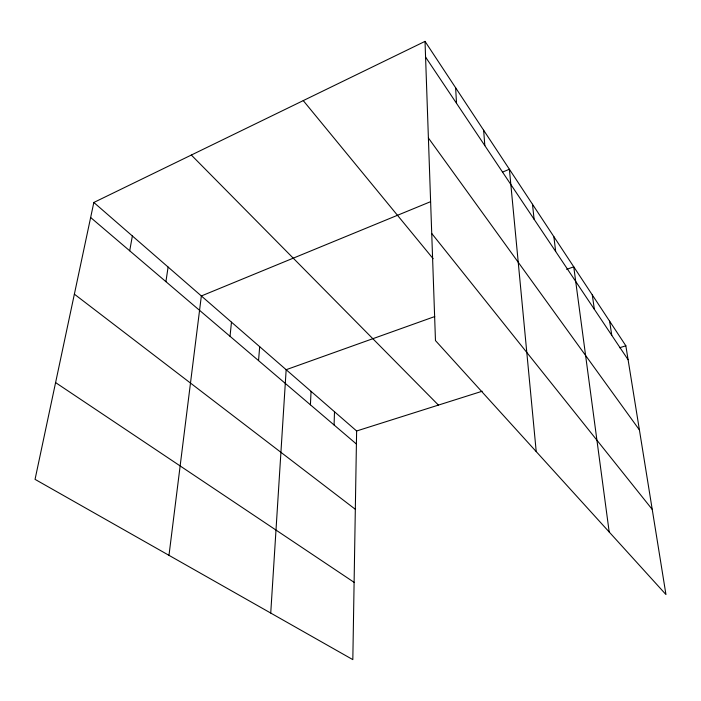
<?xml version="1.0" encoding="UTF-8"?>
<svg xmlns="http://www.w3.org/2000/svg" width="701" height="701" viewBox="0 0 701 701"><rect width="100%" height="100%" fill="white"/><g stroke="black" fill="none" stroke-linecap="round" stroke-linejoin="round"><path stroke-width="1.05" d="M93.838 202.466L356.625 430.984L352.822 659.623L35.05 479.361L93.838 202.466L425.025 41.377L625.844 345.777L665.95 594.536L435.47 340.59L425.025 41.377M334.088 424.99L334.5 411.741M310.42 404.827L311.051 391.351M270.735 613.06L286.157 369.707L434.751 316.554M258.546 360.612L259.685 346.688M230.033 336.305L231.479 322.153M168.985 555.341L201.353 295.962L430.519 201.704M165.909 281.653L168.109 267.055M129.703 250.8L132.366 235.974M502.468 172.113L509.39 169.265L536.221 451.602M566.636 269.368L573.751 266.827L609.195 532.006M356.625 430.984L482.2 391.237M619.666 347.731L625.844 345.777M55.589 382.597L354.11 582.338M74.367 294.157L355.319 509.285M90.639 217.503L356.406 444.013M191.338 155.044L438.432 405.09M303.253 100.602L433.148 258.722M431.728 233.468L652.228 509.408M428.399 137.992L639.408 429.932M425.568 57.061L628.087 359.709M609.616 321.189L611.78 335.35M592.292 294.928L594.36 309.307M553.86 236.675L555.674 251.493M532.471 204.245L534.109 219.273M483.637 130.228L484.838 145.642M455.624 87.756L456.526 103.327"/></g></svg>
